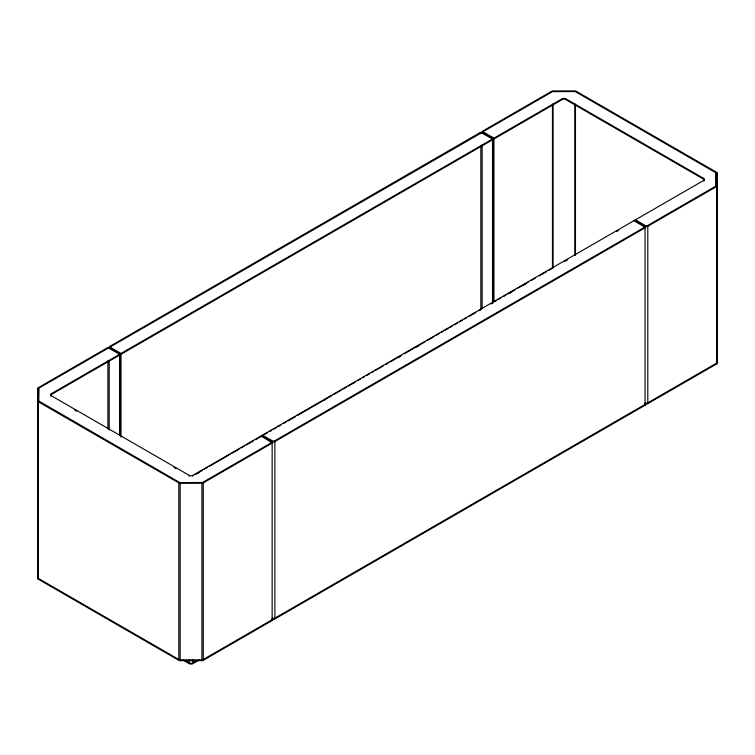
<?xml version="1.0" encoding="UTF-8"?>
<svg xmlns="http://www.w3.org/2000/svg" width="755" height="755" viewBox="0 0 755 755"><rect width="100%" height="100%" fill="white"/><g stroke="black" fill="none" stroke-linecap="round" stroke-linejoin="round"><path stroke-width="1.13" d="M717.25 359.144L717.25 362.287A1.925 1.114 0 0 1 716.684 363.07L647.799 402.84A1.925 1.114 0 0 1 645.072 402.84A1.925 1.114 0 0 1 645.072 404.416L274.877 618.147A1.925 1.114 0 0 1 272.149 618.147A1.925 1.114 0 0 1 272.149 619.723L203.265 659.492A1.925 1.114 0 0 1 201.906 659.823L180.171 659.823A1.925 1.114 0 0 1 178.812 659.492L38.316 578.377L37.75 577.594L37.75 565.042A1.925 1.114 0 0 1 38.08 564.429M120.3 436.296L120.3 353.887L109.919 347.895A1.925 1.114 0 0 0 107.201 347.895L38.316 387.664A1.925 1.114 0 0 0 37.75 388.447L37.75 400.999A1.925 1.114 0 0 0 38.316 401.783L178.812 482.898A1.925 1.114 0 0 0 180.171 483.219L201.906 483.219A1.925 1.114 0 0 0 203.265 482.898L272.149 443.128A1.925 1.114 0 0 0 272.149 441.552L261.768 435.559M38.76 401.273L39.033 388.079L107.918 348.31L109.201 348.31L119.583 354.303L119.583 434.805M575.47 255.36L575.47 104.199M644.355 226.868L633.983 220.668M635.417 219.837L645.789 225.83L647.082 225.83L715.966 186.06L716.165 172.942L575.178 91.544L552.452 91.657L483.568 131.427L483.568 132.172L493.949 138.165L493.949 301.868M37.75 388.447L37.75 578.424A1.925 1.114 0 0 0 38.316 579.208L178.812 660.323A1.925 1.114 0 0 0 180.171 660.644L201.906 660.644A1.925 1.114 0 0 0 203.265 660.323L272.149 620.553A1.925 1.114 0 0 0 272.149 618.977A1.925 1.114 0 0 0 274.877 618.977L645.072 405.246A1.925 1.114 0 0 0 645.072 403.67A1.925 1.114 0 0 0 647.799 403.67L716.684 363.901A1.925 1.114 0 0 0 717.25 363.117L717.25 356.011M717.25 352.878L717.25 349.735A1.925 1.114 0 0 0 716.684 348.952M717.25 179.416L717.25 185.692A1.925 1.114 0 0 1 716.684 186.476L647.799 226.245A1.925 1.114 0 0 1 645.072 226.245L634.7 220.252M717.25 176.283L717.25 173.14A1.925 1.114 0 0 0 716.684 172.357L576.188 91.242A1.925 1.114 0 0 0 574.829 90.921L553.094 90.921A1.925 1.114 0 0 0 551.735 91.242L482.851 131.011A1.925 1.114 0 0 0 482.851 132.587L493.232 138.571L493.232 302.226M121.017 437.06L121.017 353.472L110.636 347.479L110.636 346.734L481.492 132.842L492.515 138.986L492.515 302.632M271.621 442.553L261.051 435.975L261.051 436.805M109.919 347.895A1.925 1.114 0 0 1 109.919 346.318L480.123 132.587A1.925 1.114 0 0 1 482.851 132.587M50.821 396.13A2.539 1.463 0 0 1 51.359 394.516L51.359 393.685L562.173 98.773A2.539 1.463 0 0 1 565.75 98.773L703.641 178.378A2.539 1.463 0 0 1 703.641 180.454L703.641 180.87M51.359 394.516L119.583 355.124M121.017 354.303L492.515 139.817M493.949 138.986L562.173 99.603A2.539 1.463 0 0 1 565.75 99.603L703.641 179.209A2.539 1.463 0 0 1 704.179 180.822M51.359 393.685A2.539 1.463 0 0 0 51.359 395.762L189.241 475.367A2.539 1.463 0 0 0 192.827 475.367L703.641 180.454M195.29 474.461L202.425 470.337M204.463 469.166L207.531 467.392M209.569 466.222L229.964 454.444M232.002 453.264L239.146 449.14M241.185 447.97L244.243 446.196M246.281 445.025L253.416 440.901M255.464 439.721L262.598 435.597M264.637 434.427L267.695 432.653M269.733 431.482L271.781 430.303M273.82 429.123L276.877 427.358M278.916 426.179L280.954 424.999M284.012 423.234L286.051 422.054M288.099 420.884L295.233 416.76M297.272 415.58L322.772 400.858M324.81 399.688L331.945 395.563M333.984 394.384L341.128 390.259M343.166 389.089L346.224 387.315M348.263 386.145L355.407 382.021M357.445 380.841L360.503 379.076M362.542 377.896L364.58 376.717M366.619 375.546L369.686 373.772M371.724 372.602L373.763 371.422M375.801 370.243L382.936 366.118M386.003 364.354L388.042 363.174M390.08 362.004L401.301 355.52M404.359 353.755L424.754 341.977M426.792 340.807L433.936 336.683M435.975 335.503L439.032 333.738M441.071 332.559L443.109 331.379M445.148 330.209L448.206 328.434M450.254 327.264L452.292 326.084M454.331 324.905L457.388 323.14M459.427 321.96L462.485 320.195M464.523 319.016L466.571 317.836M468.61 316.666L475.744 312.542M478.802 310.777L481.492 309.446M494.714 301.585L496.733 300.424M498.762 299.254L500.791 298.083M503.83 296.328L505.85 295.158M507.879 293.988L514.976 289.892M518.015 288.136L528.141 282.285M531.18 280.539L535.229 278.199M539.287 275.858L546.375 271.762M548.404 270.592L551.443 268.837M196.885 473.857L198.914 472.677M323.725 400.622L325.764 399.442M398.225 357.606L400.263 356.426M416.6 346.998L418.638 345.828M491.099 303.991L493.138 302.812M509.474 293.384L511.512 292.204M523.762 285.135L525.801 283.955M564.58 261.56L567.647 259.795M616.637 231.511L618.675 230.332M38.76 400.999L179.822 482.596L202.548 482.483L271.432 442.713L271.432 441.968M262.485 435.144L272.866 441.137L274.159 441.137L644.355 227.406L644.355 226.66M196.895 660.483L192.827 662.824A2.539 1.463 0 0 1 189.241 662.824L185.183 660.483M183.144 660.134L189.241 663.654A2.539 1.463 0 0 0 192.827 663.654L198.924 660.134M646.799 225.943L645.799 225.83M481.492 132.842L482.134 133.21M480.123 132.587L480.841 133.21M109.919 346.318L110.645 346.941M274.159 441.137L274.877 441.552L645.072 227.821A1.925 1.114 0 0 0 645.072 226.245M74.679 410.05L76.708 411.22M174.037 467.411L176.066 468.581M37.892 578.019L38.316 579.208M715.966 172.772L716.24 185.692M110.372 347.111L110.645 347.687M717.25 173.14L717.25 363.117M716.684 186.476L716.684 363.901M703.641 178.378L703.641 179.209M647.799 226.245L647.799 403.67M645.072 405.246L645.072 227.821L644.355 227.614M574.829 104.048L574.829 255.209M565.75 98.773L565.75 99.603M562.173 98.773L562.173 99.603M553.094 104.048L553.094 268.1L552.452 268.252L552.452 104.199M482.134 144.771L482.134 308.418M480.841 145.621L480.841 309.597M274.877 618.977L274.877 441.552A1.925 1.114 0 0 1 272.149 441.552M272.149 443.128L272.149 620.553M203.265 482.898L203.265 660.323M201.906 483.219L201.906 660.644M192.827 475.367L192.827 476.197M192.827 659.983L192.827 663.654M189.241 475.367L189.241 476.197M189.241 659.983L189.241 663.654M180.171 483.219L180.171 660.644M178.812 482.898L178.812 660.323M109.201 360.852L109.201 429.991M107.918 360.852L107.918 428.821M38.316 401.783L38.316 578.377M37.75 565.873A1.925 1.114 0 0 1 38.08 565.25M716.92 349.952A1.925 1.114 0 0 1 717.25 350.565"/></g></svg>
